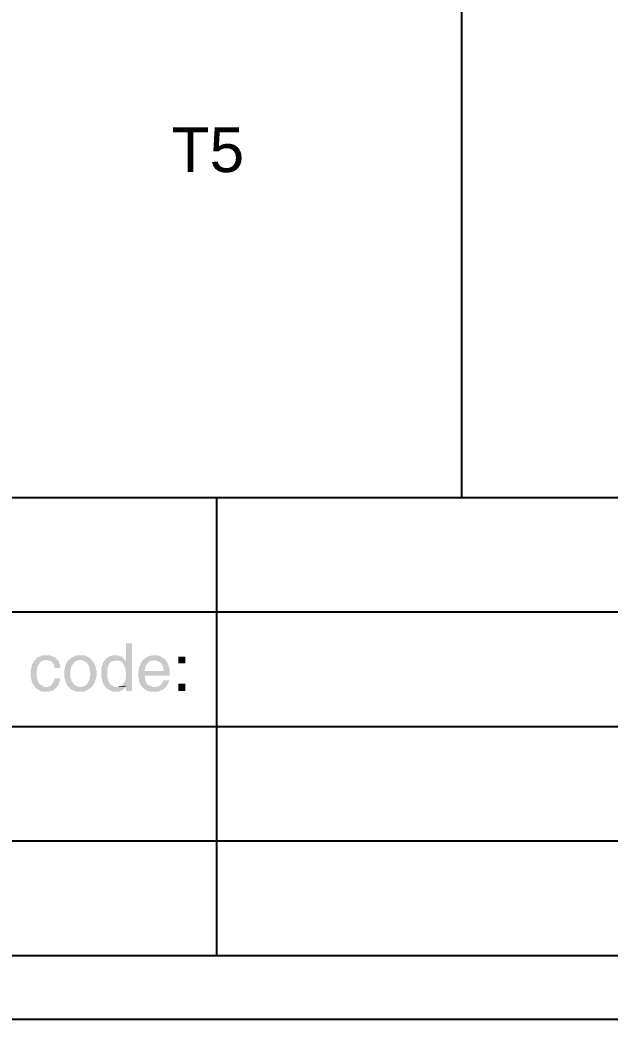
# Model space of a CAD drawing. Header units: millimetres. Extents: x 7018 to 13530, y 4187 to 5692.
# Drawn here: x 13147.9 to 13187.6, y 4951.9 to 5019 of the extents above; entities that cross this region are included whole.
import ezdxf

# ---------------------------------------------------------------- set-up
doc = ezdxf.new("R2010")
doc.units = ezdxf.units.MM
doc.styles.get("Standard").update_dxf_attribs({"font": 'arial.ttf'})

msp = doc.modelspace()

# ---------------------------------------------------------------- hatches: boundary and pattern name
at = {"transparency": 33554559}
for points in [[(13155.479, 4977.118), (13155.072, 4977.118), (13155.072, 4975.9), (13154.711, 4975.9), (13154.802, 4975.855), (13154.847, 4975.764), (13154.892, 4975.719), (13154.937, 4975.674), (13154.937, 4975.584), (13154.982, 4975.539), (13155.027, 4975.448), (13155.027, 4975.268), (13155.072, 4975.178), (13155.072, 4974.771), (13155.027, 4974.681), (13155.027, 4974.636), (13154.982, 4974.546), (13154.937, 4974.456), (13154.892, 4974.41), (13154.892, 4974.41), (13154.802, 4974.32), (13154.757, 4974.275), (13154.666, 4974.23), (13155.072, 4974.23), (13155.072, 4973.914), (13155.479, 4973.914)], [(13149.702, 4976.306), (13149.431, 4976.306), (13149.341, 4976.261), (13149.296, 4976.216), (13149.205, 4976.216), (13149.115, 4976.171), (13149.07, 4976.125), (13149.025, 4976.035), (13148.934, 4975.99), (13149.792, 4975.99), (13149.882, 4975.945), (13149.972, 4975.945), (13150.018, 4975.9), (13150.108, 4975.855), (13150.153, 4975.764), (13150.198, 4975.719), (13150.243, 4975.629), (13150.243, 4975.539), (13150.288, 4975.448), (13150.649, 4975.448), (13150.649, 4975.674), (13150.604, 4975.719), (13150.559, 4975.809), (13150.559, 4975.9), (13150.514, 4975.945), (13150.424, 4976.035), (13150.379, 4976.08), (13150.379, 4976.125), (13150.288, 4976.171), (13150.243, 4976.216), (13150.153, 4976.216), (13150.063, 4976.261), (13149.972, 4976.306), (13149.792, 4976.306)], [(13152.003, 4976.306), (13151.688, 4976.306), (13151.642, 4976.261), (13151.552, 4976.216), (13151.462, 4976.171), (13151.417, 4976.171), (13151.326, 4976.08), (13151.281, 4976.035), (13151.191, 4975.99), (13151.191, 4975.99), (13151.146, 4975.9), (13151.101, 4975.855), (13151.056, 4975.764), (13151.011, 4975.719), (13151.011, 4975.629), (13150.965, 4975.539), (13150.965, 4975.448), (13150.92, 4975.358), (13150.92, 4975.087), (13150.92, 4974.817), (13150.965, 4974.726), (13150.965, 4974.636), (13151.011, 4974.546), (13151.056, 4974.456), (13151.056, 4974.41), (13151.101, 4974.32), (13151.146, 4974.275), (13151.191, 4974.185), (13152.003, 4974.185), (13151.958, 4974.185), (13151.868, 4974.23), (13151.778, 4974.23), (13151.688, 4974.275), (13151.642, 4974.32), (13151.552, 4974.365), (13151.507, 4974.456), (13151.462, 4974.501), (13151.417, 4974.546), (13151.417, 4974.636), (13151.372, 4974.726), (13151.326, 4974.817), (13151.326, 4975.358), (13151.372, 4975.448), (13151.372, 4975.539), (13151.417, 4975.584), (13151.462, 4975.674), (13151.507, 4975.719), (13151.552, 4975.764), (13151.597, 4975.855), (13151.688, 4975.9), (13151.733, 4975.945), (13151.823, 4975.945), (13151.913, 4975.99), (13152.771, 4975.99), (13152.726, 4976.035), (13152.635, 4976.125), (13152.59, 4976.171), (13152.5, 4976.216), (13152.41, 4976.216), (13152.365, 4976.261), (13152.274, 4976.306), (13152.094, 4976.306)], [(13154.35, 4976.306), (13154.17, 4976.306), (13154.08, 4976.261), (13153.989, 4976.261), (13153.899, 4976.216), (13153.854, 4976.171), (13153.764, 4976.125), (13153.718, 4976.08), (13153.673, 4975.99), (13153.628, 4975.99), (13154.441, 4975.945), (13154.666, 4975.945), (13154.711, 4975.9), (13155.072, 4975.9), (13155.027, 4975.945), (13155.027, 4975.99), (13154.937, 4976.035), (13154.892, 4976.125), (13154.847, 4976.171), (13154.757, 4976.216), (13154.666, 4976.261), (13154.621, 4976.261), (13154.531, 4976.306), (13154.441, 4976.306)], [(13157.013, 4976.306), (13156.787, 4976.306), (13156.697, 4976.261), (13156.607, 4976.261), (13156.517, 4976.216), (13156.426, 4976.171), (13156.381, 4976.125), (13156.291, 4976.08), (13156.246, 4976.035), (13156.201, 4975.99), (13156.968, 4975.99), (13157.103, 4975.945), (13157.149, 4975.945), (13157.239, 4975.9), (13157.329, 4975.855), (13157.374, 4975.809), (13157.419, 4975.764), (13157.464, 4975.764), (13157.51, 4975.674), (13157.51, 4975.629), (13157.555, 4975.539), (13157.555, 4975.448), (13157.6, 4975.358), (13157.6, 4975.268), (13156.291, 4975.268), (13155.885, 4975.223), (13155.885, 4974.862), (13155.93, 4974.771), (13155.93, 4974.591), (13155.975, 4974.501), (13156.02, 4974.456), (13156.02, 4974.365), (13156.065, 4974.275), (13156.11, 4974.23), (13156.156, 4974.185), (13156.968, 4974.185), (13156.878, 4974.185), (13156.787, 4974.23), (13156.742, 4974.23), (13156.652, 4974.275), (13156.562, 4974.32), (13156.517, 4974.365), (13156.472, 4974.41), (13156.426, 4974.456), (13156.426, 4974.501), (13156.381, 4974.591), (13156.336, 4974.636), (13156.336, 4974.862), (13156.291, 4974.952), (13158.006, 4974.952), (13158.006, 4975.358), (13157.961, 4975.448), (13157.961, 4975.539), (13157.916, 4975.629), (13157.916, 4975.719), (13157.871, 4975.764), (13157.825, 4975.855), (13157.78, 4975.9), (13157.735, 4975.99), (13157.69, 4976.035), (13157.645, 4976.08), (13157.555, 4976.125), (13157.51, 4976.171), (13157.419, 4976.216), (13157.329, 4976.261), (13157.239, 4976.306), (13157.103, 4976.306)], [(13148.934, 4975.99), (13148.889, 4975.9), (13148.844, 4975.855), (13148.799, 4975.764), (13148.754, 4975.719), (13148.754, 4975.629), (13148.709, 4975.539), (13148.709, 4975.448), (13148.664, 4975.358), (13148.664, 4974.817), (13148.709, 4974.726), (13148.709, 4974.636), (13148.754, 4974.546), (13148.754, 4974.456), (13148.799, 4974.41), (13148.844, 4974.32), (13148.889, 4974.275), (13148.934, 4974.185), (13149.702, 4974.185), (13149.566, 4974.185), (13149.476, 4974.23), (13149.431, 4974.275), (13149.341, 4974.32), (13149.296, 4974.365), (13149.205, 4974.41), (13149.205, 4974.456), (13149.16, 4974.546), (13149.115, 4974.636), (13149.115, 4974.681), (13149.07, 4974.771), (13149.07, 4975.358), (13149.115, 4975.448), (13149.115, 4975.539), (13149.16, 4975.629), (13149.205, 4975.674), (13149.25, 4975.764), (13149.25, 4975.764), (13149.296, 4975.855), (13149.386, 4975.9), (13149.431, 4975.945), (13149.521, 4975.945), (13149.611, 4975.99), (13149.702, 4975.99)], [(13152.771, 4975.99), (13152.003, 4975.99), (13152.049, 4975.99), (13152.139, 4975.945), (13152.229, 4975.945), (13152.274, 4975.9), (13152.365, 4975.855), (13152.41, 4975.809), (13152.5, 4975.719), (13152.545, 4975.674), (13152.545, 4975.629), (13152.59, 4975.539), (13152.635, 4975.448), (13152.635, 4975.268), (13152.68, 4975.178), (13152.68, 4974.997), (13152.635, 4974.907), (13152.635, 4974.726), (13152.59, 4974.636), (13152.545, 4974.591), (13152.545, 4974.501), (13152.5, 4974.456), (13152.455, 4974.41), (13152.365, 4974.32), (13152.319, 4974.275), (13152.229, 4974.23), (13152.184, 4974.23), (13152.094, 4974.185), (13151.236, 4974.185), (13151.281, 4974.14), (13151.326, 4974.049), (13151.417, 4974.004), (13151.507, 4973.959), (13151.552, 4973.959), (13151.642, 4973.914), (13151.733, 4973.869), (13152.274, 4973.869), (13152.365, 4973.914), (13152.455, 4973.959), (13152.5, 4974.004), (13152.59, 4974.049), (13152.635, 4974.094), (13152.726, 4974.14), (13152.771, 4974.185), (13152.771, 4974.185), (13152.816, 4974.275), (13152.861, 4974.32), (13152.906, 4974.41), (13152.951, 4974.456), (13152.996, 4974.546), (13152.996, 4974.636), (13153.041, 4974.726), (13153.041, 4974.817), (13153.087, 4974.907), (13153.087, 4975.087), (13153.087, 4975.268), (13153.041, 4975.358), (13153.041, 4975.448), (13152.996, 4975.539), (13152.996, 4975.629), (13152.951, 4975.719), (13152.906, 4975.764), (13152.861, 4975.855), (13152.816, 4975.9)], [(13153.628, 4975.99), (13153.583, 4975.9), (13153.538, 4975.855), (13153.493, 4975.764), (13153.493, 4975.674), (13153.448, 4975.629), (13153.448, 4975.539), (13153.403, 4975.448), (13153.403, 4974.817), (13153.448, 4974.726), (13153.448, 4974.636), (13153.493, 4974.546), (13153.493, 4974.501), (13153.538, 4974.41), (13153.583, 4974.32), (13153.628, 4974.275), (13153.673, 4974.23), (13153.718, 4974.14), (13153.764, 4974.094), (13153.854, 4974.049), (13153.899, 4974.004), (13153.989, 4973.959), (13154.08, 4973.914), (13154.125, 4973.869), (13154.621, 4973.869), (13154.711, 4973.914), (13154.802, 4973.959), (13154.847, 4974.004), (13154.937, 4974.049), (13154.982, 4974.094), (13155.027, 4974.185), (13154.305, 4974.185), (13154.215, 4974.23), (13154.17, 4974.275), (13154.08, 4974.32), (13154.034, 4974.365), (13153.944, 4974.41), (13153.944, 4974.501), (13153.899, 4974.546), (13153.854, 4974.636), (13153.854, 4974.726), (13153.809, 4974.771), (13153.809, 4975.403), (13153.854, 4975.494), (13153.854, 4975.584), (13153.899, 4975.629), (13153.899, 4975.719), (13153.944, 4975.764), (13153.989, 4975.764), (13154.034, 4975.855), (13154.08, 4975.9), (13154.17, 4975.9), (13154.26, 4975.945), (13154.441, 4975.945)], [(13156.201, 4975.99), (13156.156, 4975.945), (13156.11, 4975.855), (13156.065, 4975.809), (13156.02, 4975.719), (13156.02, 4975.674), (13155.975, 4975.584), (13155.93, 4975.494), (13155.93, 4975.313), (13155.885, 4975.223), (13156.291, 4975.268), (13156.336, 4975.358), (13156.336, 4975.448), (13156.381, 4975.539), (13156.381, 4975.584), (13156.426, 4975.674), (13156.472, 4975.719), (13156.517, 4975.764), (13156.562, 4975.855), (13156.652, 4975.9), (13156.697, 4975.9), (13156.787, 4975.945), (13156.878, 4975.945), (13156.968, 4975.99)], [(13159.044, 4975.764), (13159.044, 4976.216), (13158.593, 4976.216), (13158.593, 4975.764)], [(13150.649, 4974.771), (13150.288, 4974.771), (13150.288, 4974.726), (13150.243, 4974.636), (13150.198, 4974.546), (13150.153, 4974.456), (13150.108, 4974.41), (13150.063, 4974.32), (13150.018, 4974.275), (13149.927, 4974.23), (13149.882, 4974.23), (13149.792, 4974.185), (13148.934, 4974.185), (13148.98, 4974.14), (13149.025, 4974.094), (13149.115, 4974.049), (13149.16, 4974.004), (13149.25, 4973.959), (13149.341, 4973.914), (13149.386, 4973.869), (13149.882, 4973.869), (13149.972, 4973.914), (13150.063, 4973.914), (13150.153, 4973.959), (13150.198, 4974.004), (13150.288, 4974.049), (13150.334, 4974.094), (13150.379, 4974.14), (13150.424, 4974.185), (13150.469, 4974.23), (13150.514, 4974.32), (13150.559, 4974.41), (13150.604, 4974.501), (13150.604, 4974.546), (13150.649, 4974.681)], [(13157.961, 4974.636), (13157.6, 4974.636), (13157.555, 4974.591), (13157.555, 4974.501), (13157.51, 4974.456), (13157.464, 4974.365), (13157.374, 4974.32), (13157.329, 4974.275), (13157.239, 4974.23), (13157.149, 4974.23), (13157.058, 4974.185), (13156.156, 4974.185), (13156.246, 4974.094), (13156.291, 4974.049), (13156.381, 4974.004), (13156.426, 4973.959), (13156.517, 4973.914), (13156.607, 4973.914), (13156.652, 4973.869), (13157.239, 4973.869), (13157.329, 4973.914), (13157.419, 4973.959), (13157.464, 4973.959), (13157.555, 4974.004), (13157.6, 4974.049), (13157.69, 4974.094), (13157.735, 4974.185), (13157.78, 4974.23), (13157.825, 4974.32), (13157.871, 4974.365), (13157.916, 4974.456), (13157.961, 4974.546)], [(13159.044, 4973.914), (13159.044, 4974.41), (13158.593, 4974.41), (13158.593, 4973.914)], [(13154.666, 4974.23), (13154.621, 4974.23), (13154.531, 4974.185), (13154.441, 4974.185), (13155.027, 4974.185), (13155.072, 4974.23)]]:
    msp.add_hatch(color=256, dxfattribs=at).paths.add_polyline_path(points)

# ---------------------------------------------------------------- linework, layer by layer
for p, q in [((13177.621, 5242.873), (13177.621, 4986.912)), ((13116.62, 4956.132), (13525.875, 4956.132))]:
    msp.add_line(p, q)
msp.add_lwpolyline([(13529.913, 4951.873), (13529.913, 5248.873), (13109.913, 5248.873), (13109.913, 4951.873)], close=True)
for points in [[(13129.437, 4986.912), (13525.875, 4986.912)], [(13161.138, 4986.912), (13161.138, 4956.132)], [(13129.437, 4979.24), (13425.568, 4979.24)], [(13129.437, 4971.522), (13478.508, 4971.522)], [(13129.437, 4963.849), (13425.568, 4963.849)]]:
    msp.add_lwpolyline(points)

# ---------------------------------------------------------------- texts
at = {"insert": (13160.565, 5010.261), "char_height": 2.9997, "width": 34.34827, "attachment_point": 5}
msp.add_mtext('T5', dxfattribs=at)

doc.saveas('drawing.dxf')
